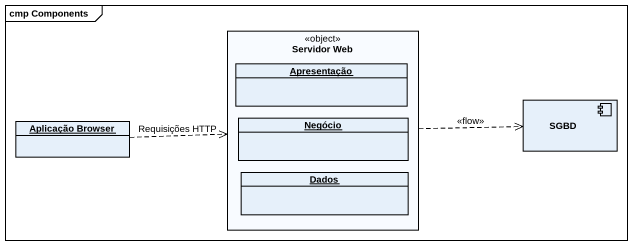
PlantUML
@startuml
mainframe cmp Components
allowmixing
hide circle
hide empty members
rectangle "Servidor Web" as Servidor_Web <<object>> {
  object Apresentação
  object Negócio
  object Dados
}
object "Aplicação Browser" as Aplicação_Browser
component SGBD
Servidor_Web .right.> SGBD : <<flow>>
Aplicação_Browser .right.> Servidor_Web : Requisições HTTP
@enduml
